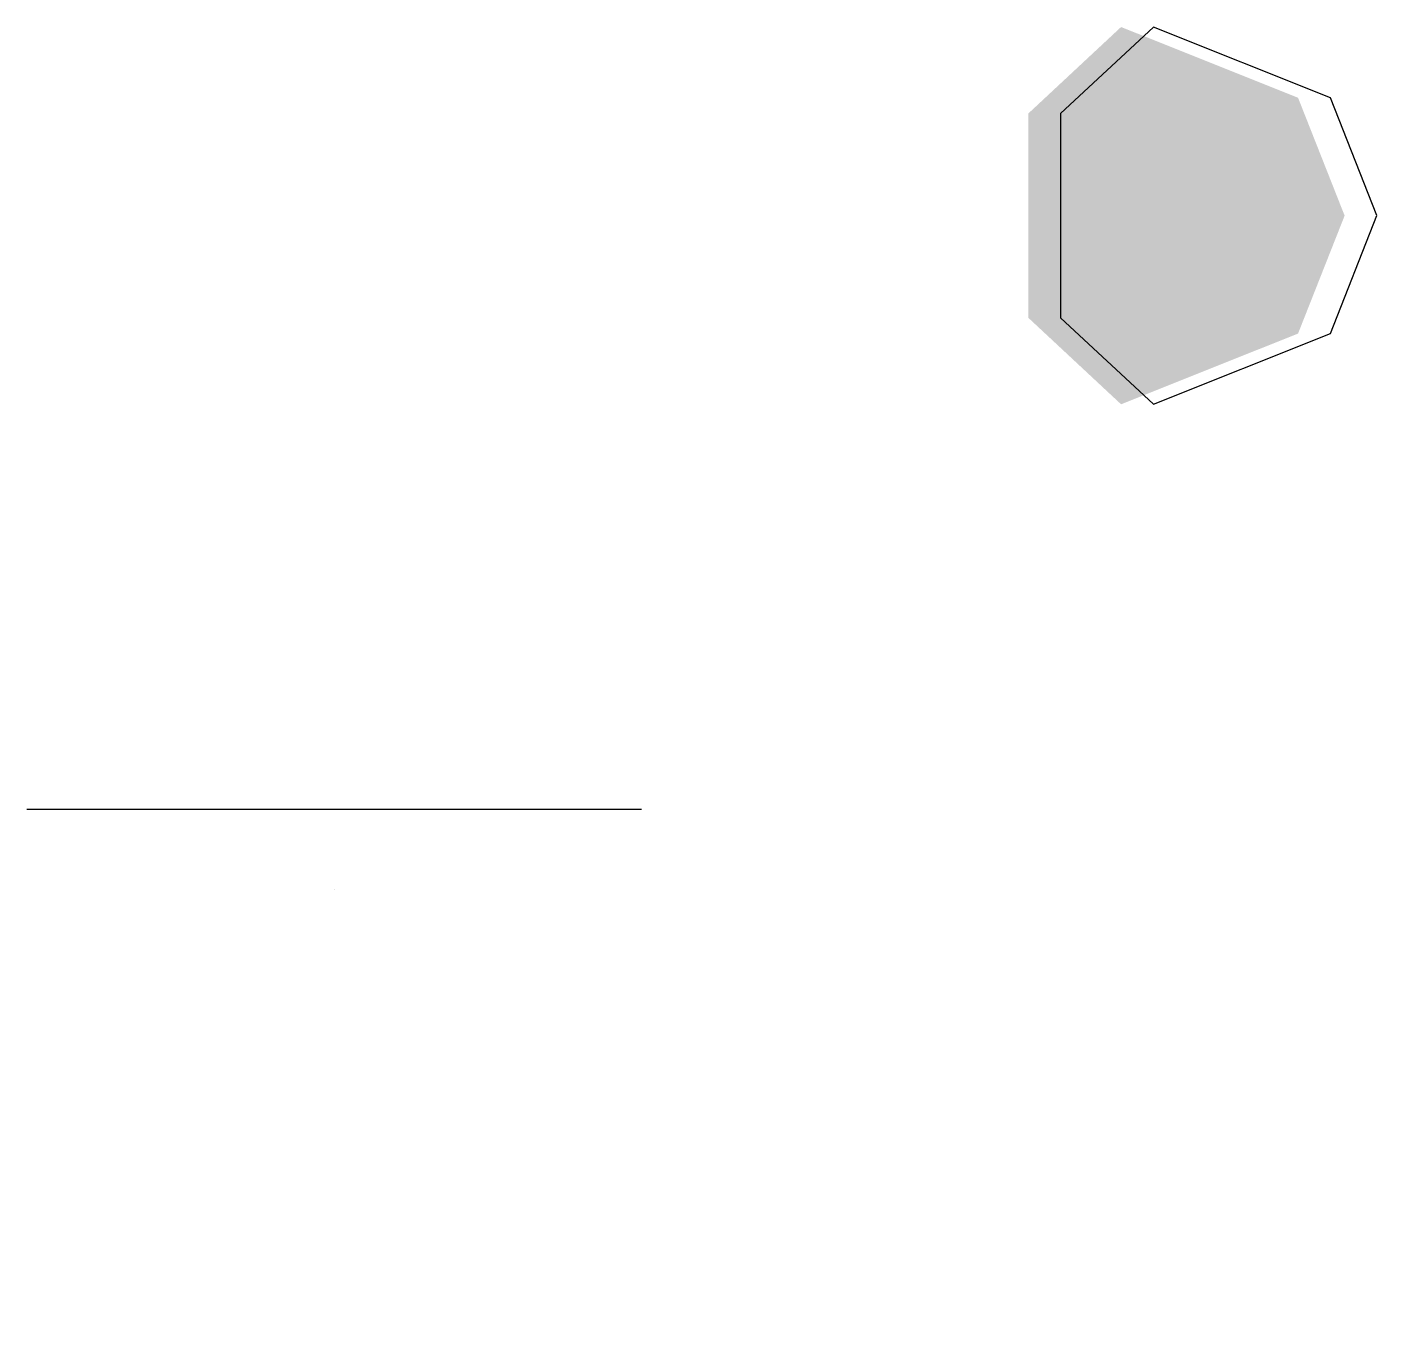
# Model space of a CAD drawing. Header units: millimetres. Extents: x 18 to 173, y 0 to 149.
import ezdxf

# ---------------------------------------------------------------- set-up
doc = ezdxf.new("R2010")
doc.units = ezdxf.units.MM
doc.header["$MEASUREMENT"] = 0

# ---------------------------------------------------------------- blocks, each defined once
blk = doc.blocks.new('A$Cb0c1eff1')
at = {"linetype": 'Continuous', "extrusion": (0.7071067811865474, -0.7071067811865477, 1.732773786714023e-16)}
blk.add_hatch(color=8, dxfattribs=at).paths.add_polyline_path([(-78.22962953387474, -115.5821196592824), (-78.22962953387474, -139.0885234762885), (-63.12784899281915, -149.0478156198096), (-34.3195611128708, -140.9056303503005), (-26.7384327234107, -127.3353215677855), (-34.31956111287077, -113.7650127852704), (-63.12784899281905, -105.6228275157613)])
at = {"linetype": 'Continuous', "extrusion": (0.7071067811865474, -0.7071067811865477, 1.732773786714022e-16)}
for p, q in [((-15.18139368764824, -22.63246050639973, -127.3353215677855), (-20.54206098088132, -27.99312779963282, -140.9056303503005)), ((-20.54206098088131, -27.9931277996328, -113.7650127852704), (-15.18139368764824, -22.63246050639973, -127.3353215677855)), ((-20.54206098088132, -27.99312779963282, -140.9056303503005), (-40.91259669516703, -48.36366351391852, -149.0478156198096)), ((-40.91259669516698, -48.36366351391845, -105.6228275157613), (-20.54206098088131, -27.9931277996328, -113.7650127852704)), ((-40.91259669516703, -48.36366351391852, -149.0478156198096), (-51.5911681237385, -59.04223494248998, -139.0885234762885)), ((-51.59116812373851, -59.04223494248998, -115.5821196592825), (-40.91259669516698, -48.36366351391845, -105.6228275157613)), ((-51.5911681237385, -59.04223494248998, -139.0885234762885), (-51.59116812373851, -59.04223494248998, -115.5821196592825))]:
    blk.add_line(p, q, dxfattribs=at)

msp = doc.modelspace()

# ---------------------------------------------------------------- linework, layer by layer
at = {"extrusion": (0, -1, 0)}
for p, q in [((17.96376627692969, 59.04223494248999, -12.14105334504167), (88.67444439558444, 59.04223494248999, 58.56962477361309)), ((53.31910533625707, 49.76339133051385), (53.31910533625707, 49.76339133051385))]:
    msp.add_line(p, q, dxfattribs=at)

# ---------------------------------------------------------------- block references
msp.add_blockref('A$Cb0c1eff1', (188.5284800383031, 59.82151840686021), dxfattribs=at)

doc.saveas('drawing.dxf')
